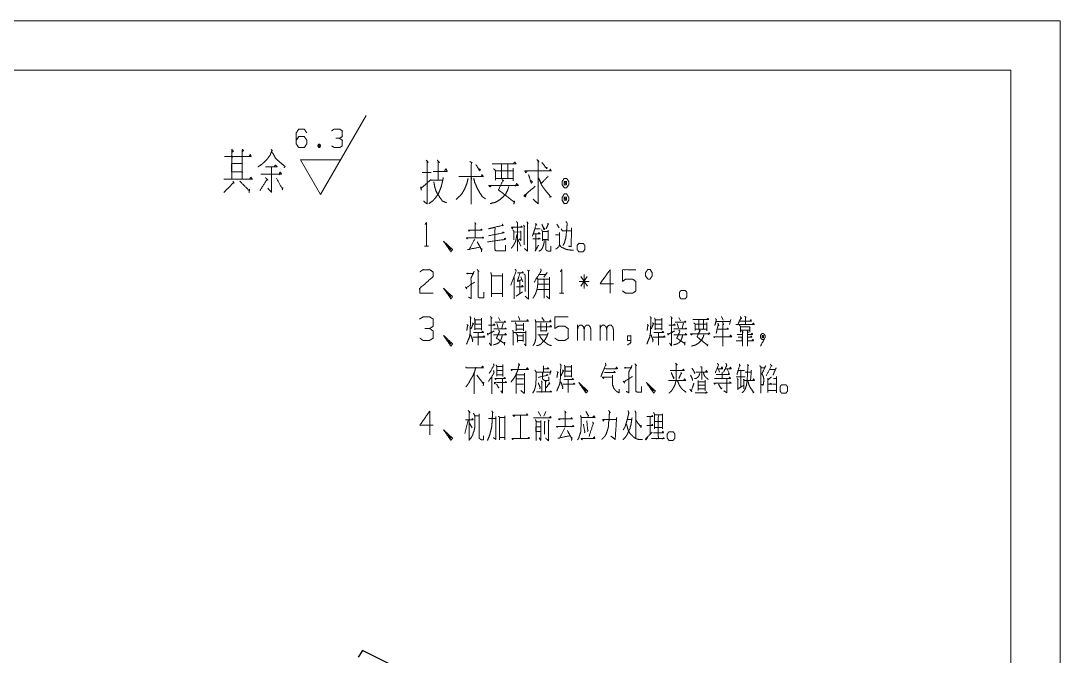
# Model space of a CAD drawing. Header units: millimetres. Extents: x 0 to 420, y 0 to 297.
# Drawn here: x 315 to 420, y 232.8 to 297 of the extents above; entities that cross this region are included whole.
import ezdxf

# ---------------------------------------------------------------- set-up
doc = ezdxf.new("R2010")
doc.units = ezdxf.units.MM
doc.layers.add('101', color=7, linetype='Continuous', true_color=0xffffff)

msp = doc.modelspace()

# ---------------------------------------------------------------- linework, layer by layer
at = {"layer": '101', "color": 133, "linetype": 'Continuous', "lineweight": 18}
for p, q in [((420, 297), (0, 297)), ((420, 0), (420, 297)), ((415, 292), (25, 292)), ((415, 5), (415, 292))]:
    msp.add_line(p, q, dxfattribs=at)
at = {"layer": '101', "color": 43, "linetype": 'Continuous', "lineweight": 18}
for p, q in [((345.26, 279.45), (349.88, 287.45)), ((345.08, 284.54), (345.21, 284.21)), ((345.26, 279.45), (343.25, 282.95)), ((343.25, 282.95), (347.28, 282.95))]:
    msp.add_line(p, q, dxfattribs=at)
at = {"layer": '101', "color": 72, "linetype": 'Continuous', "lineweight": 18}
for p, q in [((355.55, 281.68), (356.46, 281.68)), ((356.46, 280.89), (357.6, 280.89)), ((365.79, 276.34), (365.93, 276.19)), ((365.84, 276.24), (365.84, 274.37)), ((366.13, 276.69), (366.27, 276.54)), ((369.16, 276.47), (369.37, 276.07)), ((364.84, 275.64), (365.51, 275.67)), ((369.02, 275.39), (369.34, 275.39)), ((355.77, 274.24), (356.19, 274.24)), ((365.19, 275.02), (365.51, 274.24)), ((364.84, 271.08), (364.84, 268.91)), ((365.53, 271.13), (365.7, 270.63)), ((366.16, 271.81), (366.41, 271.73)), ((367.38, 271.38), (368.07, 271.38)), ((368.16, 271.58), (367.82, 271.11)), ((371.58, 271.16), (372.25, 270.21)), ((372.23, 271.16), (371.58, 270.21)), ((371.9, 269.96), (371.9, 271.38)), ((365.4, 270.71), (365.4, 269.43)), ((367.24, 269.86), (368.35, 269.86)), ((367.27, 270.41), (368.37, 270.41)), ((372.41, 270.68), (371.4, 270.68)), ((365.03, 269.18), (365.69, 269.61)), ((369.43, 269.48), (369.85, 269.48)), ((363.27, 267.04), (363.43, 266.69)), ((365.28, 267.12), (365.42, 266.77)), ((367.64, 267.04), (367.87, 266.69)), ((381.48, 267.04), (381.64, 266.69)), ((385.78, 267.14), (385.94, 266.77)), ((386.74, 266.82), (386.58, 266.32)), ((363.09, 266.42), (363.23, 265.99)), ((363.73, 266.44), (363.59, 265.94)), ((365.03, 265.84), (365.83, 265.84)), ((365.08, 266.27), (365.79, 266.27)), ((365.79, 266.44), (365.79, 265.67)), ((371.24, 264.72), (371.24, 266.29)), ((373.52, 264.72), (373.52, 266.29)), ((381.3, 266.42), (381.44, 265.99)), ((381.94, 266.44), (381.8, 265.94)), ((364.78, 265.52), (366.02, 265.52)), ((365.16, 265.17), (365.7, 265.17)), ((365.16, 264.69), (365.7, 264.69)), ((365.74, 265.37), (365.74, 264.59)), ((367.22, 265.29), (368.23, 265.29)), ((363.13, 262.08), (363.71, 262.08)), ((363.13, 261.66), (363.71, 261.66)), ((363.71, 262.28), (363.71, 261.08)), ((385.48, 261.81), (385.59, 261.51)), ((385.86, 261.51), (385.86, 260.88)), ((386.35, 261.81), (386.51, 261.48)), ((360.8, 261.38), (360.8, 259.33)), ((361.06, 261.21), (361.73, 260.33)), ((361.79, 260.51), (361.72, 260.13)), ((362.6, 261.08), (362.6, 259.33)), ((363.13, 261.23), (363.71, 261.23)), ((363.67, 260.88), (363.67, 259.43)), ((365.1, 260.83), (365.77, 260.83)), ((363.67, 259.38), (363.48, 259.61)), ((365.12, 260.31), (365.79, 260.31)), ((390.97, 260.28), (391.31, 260.28)), ((367.27, 257.52), (367.52, 257.07)), ((368.03, 257.52), (367.82, 257.07)), ((360.2, 256.67), (359.86, 255.32)), ((360.27, 256.47), (360.6, 255.89)), ((365.49, 257.17), (365.49, 254.82)), ((365.49, 257.14), (365.49, 254.82)), ((376.29, 256.74), (376.71, 256.74)), ((378.57, 257.02), (378.57, 255.19)), ((379.01, 256.54), (379.79, 256.54)), ((367.36, 254.89), (367.54, 254.62))]:
    msp.add_line(p, q, dxfattribs=at)
at = {"layer": '101', "color": 92, "linetype": 'Continuous', "lineweight": 25}
for p, q in [((349.51, 233.4), (349.07, 232.71)), ((355.35, 230.51), (349.51, 233.4))]:
    msp.add_line(p, q, dxfattribs=at)
at = {"layer": '101', "color": 43, "linetype": 'Continuous', "lineweight": 18}
for points, knots in [([(342.83, 284.93), (343.08, 285.31), (343.63, 285.31), (343.89, 284.93), (343.89, 284.56), (343.63, 284.19), (343.08, 284.19), (342.83, 284.56), (342.83, 285.68), (343.08, 286.06), (343.63, 286.06), (343.89, 285.68)], [0, 0, 0.076963, 0.169763, 0.248074, 0.312018, 0.39033, 0.48313, 0.560092, 0.751926, 0.828889, 0.921689, 1, 1]), ([(347.21, 285.13), (347.48, 285.31), (347.48, 285.88), (347.21, 286.06), (346.67, 286.06), (346.4, 285.88)], [0, 0, 0.153872, 0.429849, 0.583721, 0.846128, 1, 1]), ([(346.42, 284.36), (346.67, 284.19), (347.21, 284.19), (347.48, 284.36), (347.48, 284.93), (347.21, 285.13), (346.81, 285.13)], [0, 0, 0.12412, 0.343693, 0.472448, 0.703377, 0.836727, 1, 1]), ([(345.08, 284.21), (345.21, 284.21), (345.28, 284.38), (345.21, 284.54), (345.08, 284.54), (345.01, 284.38), (345.08, 284.21), (345.21, 284.54)], [0, 0, 0.093983, 0.236792, 0.365957, 0.45994, 0.589105, 0.731914, 1, 1])]:
    msp.add_open_spline(points, degree=1, knots=knots, dxfattribs=at)
at = {"layer": '101', "color": 72, "linetype": 'Continuous', "lineweight": 18}
for points, knots in [([(336.3, 284.01), (336.49, 283.86), (336.33, 283.71), (336.33, 284.01), (336.33, 281.01), (336.33, 283.3), (335.56, 283.3), (338.29, 283.3), (337.37, 283.3), (337.37, 283.98), (337.37, 281.01), (337.37, 282.59), (336.3, 282.59), (336.3, 281.73), (337.37, 281.73), (337.37, 281.01), (335.51, 281.01), (338.37, 281.01), (338.24, 281.2), (338.11, 281.01)], [0, 0, 0.009717, 0.01862, 0.030836, 0.152989, 0.24613, 0.277436, 0.388627, 0.426411, 0.453896, 0.574522, 0.638652, 0.681834, 0.716953, 0.760134, 0.789145, 0.864711, 0.9813, 0.99065, 1, 1]), ([(337.39, 283.79), (337.52, 283.9), (337.37, 284.01)], [0, 0, 0.471535, 1, 1]), ([(340.28, 284.01), (340.44, 283.86), (340.36, 283.9), (340.2, 283.45), (339.93, 283.08), (339.61, 282.74), (339.32, 282.48), (338.95, 282.25)], [0, 0, 0.086309, 0.12102, 0.309421, 0.490705, 0.673783, 0.828666, 1, 1]), ([(340.33, 283.79), (340.54, 283.49), (340.73, 283.11), (341.1, 282.78), (341.55, 282.4), (341.68, 282.29), (341.71, 282.29), (341.6, 282.14)], [0, 0, 0.16272, 0.348027, 0.570218, 0.82989, 0.906889, 0.918635, 1, 1]), ([(338.05, 283.3), (338.19, 283.49), (338.27, 283.3)], [0, 0, 0.529971, 1, 1]), ([(355.95, 282.92), (356.16, 282.69), (356.06, 282.84), (356.06, 278.49), (355.69, 278.79)], [0, 0, 0.058123, 0.092654, 0.910294, 1, 1]), ([(357.07, 282.92), (357.3, 282.69), (357.17, 282.77), (357.17, 280.93)], [0, 0, 0.141501, 0.207218, 1, 1]), ([(360.37, 282.77), (360.61, 282.66), (360.51, 282.69), (360.51, 278.46), (360.51, 281.27), (359.23, 281.27), (361.73, 281.27), (361.59, 281.46), (361.54, 281.27)], [0, 0, 0.022712, 0.032396, 0.397209, 0.639341, 0.748902, 0.963456, 0.983224, 1, 1]), ([(360.98, 282.47), (361.36, 281.83), (361.43, 281.98), (361.25, 282.06)], [0, 0, 0.665988, 0.819256, 1, 1]), ([(362.62, 282.54), (365.04, 282.54), (364.9, 282.73), (364.74, 282.54)], [0, 0, 0.835357, 0.914861, 1, 1]), ([(362.76, 282.06), (362.97, 281.87), (362.97, 280.89), (362.97, 281.08), (364.74, 281.08), (364.74, 280.82), (364.74, 282.13), (364.74, 281.83), (362.89, 281.83), (363.55, 281.83), (363.55, 282.51), (363.55, 281.08), (364.21, 281.08), (364.21, 282.47)], [0, 0, 0.024059, 0.106926, 0.122862, 0.273835, 0.296145, 0.407695, 0.433192, 0.590925, 0.647259, 0.704628, 0.82574, 0.882074, 1, 1]), ([(367.12, 282.99), (367.34, 282.73), (367.26, 282.88), (367.26, 278.53), (366.75, 278.98)], [0, 0, 0.060999, 0.091684, 0.877914, 1, 1]), ([(367.65, 282.69), (368.13, 282.06), (368.16, 282.17), (367.95, 282.21)], [0, 0, 0.706429, 0.808949, 1, 1]), ([(339.24, 281.5), (341.34, 281.5), (341.2, 281.73), (341.07, 281.43)], [0, 0, 0.780475, 0.877786, 1, 1]), ([(339.72, 282.25), (340.91, 282.25), (340.73, 282.44), (340.59, 282.25)], [0, 0, 0.707431, 0.863851, 1, 1]), ([(340.33, 282.25), (340.33, 279.66), (339.96, 280.08)], [0, 0, 0.823415, 1, 1]), ([(356.67, 281.79), (358.07, 281.79), (357.94, 282.06), (357.81, 281.83)], [0, 0, 0.716779, 0.866796, 1, 1]), ([(366.14, 281.79), (366.01, 281.64), (365.93, 281.83), (368.58, 281.83), (368.5, 282.02), (368.4, 281.83)], [0, 0, 0.057621, 0.116247, 0.879381, 0.938001, 1, 1]), ([(366.3, 281.46), (366.57, 280.59), (366.7, 280.71), (366.51, 280.89)], [0, 0, 0.673391, 0.803124, 1, 1]), ([(336.44, 280.79), (336.54, 280.6), (336.52, 280.68), (335.51, 279.66)], [0, 0, 0.125001, 0.171159, 1, 1]), ([(337.13, 280.79), (338.11, 279.81), (338.11, 280), (338.05, 279.66)], [0, 0, 0.723289, 0.821343, 1, 1]), ([(339.72, 281.16), (339.96, 280.9), (339.9, 281.01), (339.16, 279.85)], [0, 0, 0.190889, 0.257814, 1, 1]), ([(340.83, 281.09), (341.44, 280), (341.47, 280.15), (341.42, 279.93)], [0, 0, 0.764772, 0.858208, 1, 1]), ([(355.4, 280.22), (355.47, 279.88), (355.42, 280.07), (356.46, 280.97)], [0, 0, 0.181306, 0.283184, 1, 1]), ([(357.68, 281.16), (357.57, 280.63), (357.46, 280.22), (357.33, 279.88), (357.17, 279.51), (356.91, 279.13), (356.64, 278.83), (356.22, 278.53)], [0, 0, 0.172181, 0.309103, 0.425669, 0.556623, 0.704265, 0.83297, 1, 1]), ([(356.72, 280.74), (356.77, 280.48), (356.83, 280.18), (356.93, 279.84), (357.09, 279.51), (357.6, 278.79), (358.02, 278.61)], [0, 0, 0.101613, 0.217194, 0.351422, 0.492972, 0.824035, 1, 1]), ([(360.19, 281.08), (360.06, 280.56), (359.82, 279.96), (359.55, 279.51), (358.97, 278.94)], [0, 0, 0.214884, 0.47114, 0.678415, 1, 1]), ([(360.75, 281.12), (360.85, 280.71), (361.06, 280.18), (361.33, 279.69), (361.62, 279.24), (361.94, 279.02)], [0, 0, 0.172227, 0.401186, 0.62558, 0.842424, 1, 1]), ([(362.54, 280.37), (362.41, 280.22), (362.28, 280.37), (365.25, 280.37), (365.09, 280.56), (364.96, 280.29)], [0, 0, 0.051198, 0.102403, 0.861887, 0.924779, 1, 1]), ([(363.6, 280.97), (363.79, 280.82), (363.71, 280.89), (363.26, 279.92), (364.85, 278.68), (364.9, 278.79), (364.8, 278.49)], [0, 0, 0.061507, 0.089681, 0.366511, 0.885932, 0.917989, 1, 1]), ([(368.29, 281.31), (367.57, 280.56), (367.31, 281.12), (367.57, 280.48), (367.81, 280.11), (368.08, 279.77), (368.53, 279.24), (368.58, 279.24), (368.4, 279.17)], [0, 0, 0.248761, 0.397961, 0.563618, 0.670261, 0.773237, 0.939257, 0.951973, 1, 1]), ([(370.14, 281.08), (369.9, 281.08), (369.69, 280.78), (369.69, 280.44), (369.9, 280.14), (370.14, 280.14), (370.35, 280.44), (370.35, 280.78), (370.14, 281.08)], [0, 0, 0.091014, 0.231141, 0.359873, 0.5, 0.591014, 0.731141, 0.859873, 1, 1]), ([(370.14, 280.44), (370.14, 280.78), (369.9, 280.78)], [0, 0, 0.585821, 1, 1]), ([(369.9, 280.44), (370.14, 280.44), (369.9, 280.78), (369.9, 280.44)], [0, 0, 0.24116, 0.6589, 1, 1]), ([(364.29, 280.26), (364.21, 279.96), (363.97, 279.47), (363.47, 278.98), (362.99, 278.68), (362.41, 278.53)], [0, 0, 0.1141, 0.31364, 0.571362, 0.7786, 1, 1]), ([(366.09, 279.54), (365.96, 279.21), (365.83, 279.32), (366.97, 280.29)], [0, 0, 0.178053, 0.26342, 1, 1]), ([(370.35, 279.17), (370.14, 279.51), (369.9, 279.51), (369.69, 279.17), (369.69, 278.87), (369.9, 278.53), (370.14, 278.53), (370.35, 278.87), (370.35, 279.17)], [0, 0, 0.149199, 0.238514, 0.387714, 0.5, 0.649199, 0.738514, 0.887714, 1, 1]), ([(370.14, 279.17), (369.9, 279.17), (370.14, 278.87), (370.14, 279.17)], [0, 0, 0.258827, 0.674606, 1, 1]), ([(369.9, 279.17), (369.9, 278.87), (370.14, 278.87)], [0, 0, 0.556971, 1, 1]), ([(355.84, 276.42), (355.98, 276.62), (355.98, 274.24)], [0, 0, 0.093489, 1, 1]), ([(360.85, 276.64), (360.97, 276.47), (360.89, 276.54), (360.89, 275.07), (360.02, 275.07), (361.77, 275.07), (361.68, 275.17), (361.57, 275.04)], [0, 0, 0.045422, 0.069988, 0.382589, 0.566135, 0.936978, 0.965255, 1, 1]), ([(363.64, 276.47), (363.73, 276.29), (363.67, 276.34), (362.24, 275.99), (362.9, 276.14), (362.9, 273.94), (362.93, 273.79), (363.02, 273.77), (363.97, 273.77), (363.97, 274.34)], [0, 0, 0.030682, 0.042087, 0.272768, 0.377783, 0.72212, 0.746238, 0.760616, 0.910001, 1, 1]), ([(364.71, 276.12), (364.66, 275.99), (364.57, 276.14), (365.65, 276.14), (365.58, 276.29), (365.53, 276.14)], [0, 0, 0.079267, 0.180907, 0.810312, 0.907118, 1, 1]), ([(365.08, 276.72), (365.16, 276.59), (365.16, 273.74)], [0, 0, 0.047969, 1, 1]), ([(366.2, 276.59), (366.2, 273.74), (365.88, 273.99)], [0, 0, 0.875677, 1, 1]), ([(366.99, 276.54), (367.13, 276.37), (367.06, 276.44), (366.69, 275.24), (366.94, 275.99), (367.47, 275.99)], [0, 0, 0.077467, 0.112954, 0.545466, 0.817405, 1, 1]), ([(367.64, 276.47), (367.87, 275.89), (367.93, 275.97), (367.79, 276.14)], [0, 0, 0.6615, 0.759629, 1, 1]), ([(368.23, 276.57), (368.32, 276.42), (368.28, 276.49), (368.07, 275.97)], [0, 0, 0.211493, 0.31222, 1, 1]), ([(370.06, 276.72), (370.2, 276.57), (370.17, 276.22), (370.13, 275.74), (370.06, 275.07), (369.92, 274.57), (369.76, 274.29)], [0, 0, 0.080825, 0.218772, 0.405542, 0.671673, 0.875423, 1, 1]), ([(360.37, 275.84), (360.28, 275.74), (360.23, 275.84), (361.61, 275.84), (361.52, 275.97), (361.45, 275.84)], [0, 0, 0.06944, 0.128335, 0.845638, 0.925287, 1, 1]), ([(362.26, 275.29), (363.83, 275.59), (363.73, 275.67), (363.6, 275.54)], [0, 0, 0.83968, 0.90778, 1, 1]), ([(365.12, 275.42), (365.05, 275.04), (365.01, 274.82), (364.94, 274.62), (364.77, 274.32), (364.68, 274.19), (364.54, 274.02)], [0, 0, 0.246557, 0.39371, 0.530765, 0.755735, 0.854644, 1, 1]), ([(364.71, 275.87), (364.82, 275.72), (364.82, 274.89)], [0, 0, 0.18214, 1, 1]), ([(365.51, 275.79), (365.51, 274.82), (365.35, 274.97)], [0, 0, 0.816823, 1, 1]), ([(366.81, 275.49), (367.45, 275.49), (367.36, 275.62), (367.29, 275.49)], [0, 0, 0.681969, 0.846068, 1, 1]), ([(367.04, 275.47), (367.04, 273.94), (366.95, 273.72), (367.31, 274.34)], [0, 0, 0.613734, 0.71102, 1, 1]), ([(367.61, 275.89), (367.7, 275.74), (367.7, 274.79), (367.7, 274.92), (368.28, 274.92), (368.28, 274.79), (368.28, 275.84), (368.28, 275.72), (367.68, 275.72)], [0, 0, 0.046637, 0.301104, 0.334585, 0.490812, 0.524293, 0.805547, 0.839034, 1, 1]), ([(369.41, 275.62), (369.41, 274.37), (369.39, 274.22), (369.25, 274.09), (369.05, 273.94)], [0, 0, 0.681078, 0.763377, 0.8662, 1, 1]), ([(369.6, 275.97), (369.71, 275.79), (370.63, 275.79)], [0, 0, 0.182091, 1, 1]), ([(370.64, 276.07), (370.59, 274.19), (370.33, 274.24)], [0, 0, 0.874254, 1, 1]), ([(357.85, 274.52), (358.45, 273.89), (358.31, 273.89), (357.71, 274.74), (358.45, 273.67), (358.61, 273.89), (357.71, 274.74)], [0, 0, 0.178022, 0.207052, 0.420792, 0.689029, 0.745607, 1, 1]), ([(360.14, 275.04), (360.07, 274.97), (360.02, 275.07)], [0, 0, 0.476558, 1, 1]), ([(360.85, 274.92), (360.3, 273.89), (360.14, 273.89), (361.4, 274.14), (361.11, 274.67), (361.56, 273.84), (361.57, 273.99), (361.54, 273.67)], [0, 0, 0.252055, 0.286555, 0.564056, 0.693385, 0.896353, 0.929105, 1, 1]), ([(362.15, 274.67), (363.99, 274.92), (363.92, 275.04), (363.82, 274.92)], [0, 0, 0.857804, 0.924206, 1, 1]), ([(366.72, 274.97), (367.47, 274.97), (367.36, 275.07), (367.27, 274.94)], [0, 0, 0.712966, 0.852981, 1, 1]), ([(367.86, 274.84), (367.86, 274.57), (367.79, 274.29), (367.68, 274.02), (367.56, 273.84), (367.33, 273.72)], [0, 0, 0.206832, 0.420389, 0.642066, 0.803261, 1, 1]), ([(368.05, 274.84), (368.05, 273.89), (368.12, 273.79), (368.26, 273.74), (368.53, 273.74), (368.53, 274.22)], [0, 0, 0.484059, 0.546473, 0.622887, 0.757976, 1, 1]), ([(369.46, 274.34), (369.58, 274.14), (369.76, 274.07), (369.96, 273.97), (370.13, 273.89), (370.33, 273.87), (370.57, 273.84), (370.82, 273.84)], [0, 0, 0.153704, 0.27921, 0.422111, 0.547592, 0.675716, 0.838283, 1, 1]), ([(371.21, 273.89), (371.21, 274.32), (371.37, 274.52), (371.81, 274.52), (371.97, 274.32), (371.97, 273.89), (371.81, 273.67), (371.37, 273.67), (371.21, 273.89)], [0, 0, 0.152003, 0.243407, 0.401443, 0.492847, 0.64485, 0.743407, 0.901443, 1, 1]), ([(355.31, 271.63), (355.63, 271.86), (356.31, 271.86), (356.65, 271.63), (356.65, 271.16), (355.29, 269.96), (355.31, 269.48), (356.65, 269.48)], [0, 0, 0.069696, 0.19298, 0.265277, 0.350228, 0.674744, 0.759753, 1, 1]), ([(360.16, 271.53), (360.13, 271.43), (360.04, 271.48), (360.78, 271.48)], [0, 0, 0.111652, 0.218549, 1, 1]), ([(360.81, 271.71), (360.48, 271.01), (360.48, 268.96), (360.23, 269.08)], [0, 0, 0.250154, 0.910669, 1, 1]), ([(361.1, 271.88), (361.27, 271.68), (361.19, 271.73), (361.19, 269.21), (361.2, 269.08), (361.36, 269.01), (361.77, 269.01), (361.77, 269.58)], [0, 0, 0.063898, 0.088201, 0.692693, 0.722914, 0.76502, 0.86234, 1, 1]), ([(362.49, 271.58), (362.56, 271.26), (362.56, 269.13), (362.56, 269.46), (363.66, 269.46), (363.66, 269.13), (363.66, 271.48), (363.66, 271.23), (362.58, 271.23)], [0, 0, 0.042201, 0.311816, 0.35305, 0.492086, 0.533319, 0.831482, 0.863203, 1, 1]), ([(364.5, 270.31), (365.05, 271.73), (364.96, 271.88), (364.94, 271.91)], [0, 0, 0.881757, 0.982315, 1, 1]), ([(365.42, 271.48), (365.16, 270.66), (365.61, 270.86)], [0, 0, 0.633567, 1, 1]), ([(365.17, 271.53), (365.77, 271.53), (365.7, 271.66), (365.61, 271.53)], [0, 0, 0.669488, 0.829459, 1, 1]), ([(365.84, 271.43), (365.95, 271.33), (365.95, 269.66)], [0, 0, 0.080053, 1, 1]), ([(366.29, 271.73), (366.29, 268.88), (365.95, 269.18)], [0, 0, 0.863559, 1, 1]), ([(367.1, 271.08), (367.22, 270.91), (367.22, 270.41), (367.2, 270.18), (367.18, 270.03), (367.13, 269.81), (367.06, 269.58), (366.97, 269.36), (366.88, 269.21), (366.74, 268.98)], [0, 0, 0.095702, 0.318952, 0.419722, 0.487155, 0.59037, 0.695674, 0.80361, 0.88134, 1, 1]), ([(367.52, 271.93), (367.57, 271.73), (366.87, 270.61)], [0, 0, 0.134747, 1, 1]), ([(367.24, 270.91), (368.4, 270.91), (368.4, 271.11), (368.4, 268.91), (368.12, 269.18)], [0, 0, 0.294506, 0.345001, 0.90042, 1, 1]), ([(367.77, 270.88), (367.86, 270.91), (367.86, 268.98)], [0, 0, 0.045524, 1, 1]), ([(369.5, 271.66), (369.64, 271.86), (369.64, 269.48)], [0, 0, 0.093489, 1, 1]), ([(374.86, 270.43), (373.52, 270.43), (374.53, 271.86), (374.53, 269.48)], [0, 0, 0.245869, 0.565293, 1, 1]), ([(375.78, 269.71), (376.11, 269.48), (376.8, 269.48), (377.14, 269.71), (377.14, 270.66), (376.8, 270.91), (376.11, 270.91), (375.78, 270.68), (375.78, 271.86), (377.14, 271.86)], [0, 0, 0.062227, 0.168343, 0.23057, 0.376815, 0.441263, 0.547379, 0.609606, 0.790492, 1, 1]), ([(378.34, 270.91), (378.57, 270.91), (378.78, 271.23), (378.78, 271.56), (378.57, 271.88), (378.34, 271.88), (378.11, 271.56), (378.11, 271.23), (378.34, 270.91)], [0, 0, 0.08568, 0.230391, 0.351581, 0.496291, 0.581972, 0.730391, 0.851581, 1, 1]), ([(357.85, 269.76), (358.45, 269.13), (358.31, 269.13), (357.71, 269.98), (358.45, 268.91), (358.61, 269.13), (357.71, 269.98)], [0, 0, 0.178022, 0.207052, 0.420792, 0.689029, 0.745607, 1, 1]), ([(359.91, 270.13), (360.05, 269.93), (359.98, 270.03), (360.85, 270.61)], [0, 0, 0.174089, 0.261134, 1, 1]), ([(365.08, 270.13), (365.76, 270.13), (365.65, 270.28), (365.58, 270.13)], [0, 0, 0.657734, 0.837619, 1, 1]), ([(381.53, 269.13), (381.53, 269.56), (381.69, 269.76), (382.13, 269.76), (382.29, 269.56), (382.29, 269.13), (382.13, 268.91), (381.69, 268.91), (381.53, 269.13)], [0, 0, 0.152003, 0.243407, 0.401443, 0.492847, 0.64485, 0.743407, 0.901443, 1, 1]), ([(356.31, 265.92), (356.65, 266.14), (356.65, 266.87), (356.31, 267.09), (355.63, 267.09), (355.29, 266.87)], [0, 0, 0.15387, 0.429845, 0.583719, 0.846113, 1, 1]), ([(360.37, 267.12), (360.5, 266.94), (360.44, 267.02), (360.39, 265.44), (360.32, 265.04), (360.16, 264.67), (360.04, 264.34)], [0, 0, 0.070416, 0.10059, 0.618408, 0.751879, 0.88573, 1, 1]), ([(360.81, 266.97), (360.87, 266.82), (360.87, 265.77), (360.87, 265.87), (361.54, 265.87), (361.54, 265.77), (361.54, 266.97), (361.54, 266.79), (360.89, 266.79), (360.89, 266.37), (361.52, 266.37)], [0, 0, 0.030765, 0.233822, 0.253161, 0.383045, 0.402384, 0.634445, 0.668287, 0.794757, 0.876944, 1, 1]), ([(362.44, 267.14), (362.6, 266.94), (362.51, 267.02), (362.51, 264.19), (362.33, 264.44)], [0, 0, 0.072957, 0.106051, 0.912589, 1, 1]), ([(364.54, 266.67), (366.27, 266.67), (366.18, 266.82), (366.11, 266.67)], [0, 0, 0.835944, 0.91997, 1, 1]), ([(366.95, 266.84), (367.03, 266.59), (368.55, 266.59), (368.51, 266.79), (368.44, 266.67)], [0, 0, 0.122166, 0.836969, 0.932473, 1, 1]), ([(368.95, 264.94), (369.28, 264.72), (369.97, 264.72), (370.31, 264.94), (370.31, 265.89), (369.97, 266.14), (369.28, 266.14), (368.95, 265.92), (368.95, 267.09), (370.31, 267.09)], [0, 0, 0.062227, 0.168343, 0.23057, 0.376815, 0.441263, 0.547379, 0.609606, 0.790492, 1, 1]), ([(378.58, 267.12), (378.71, 266.94), (378.66, 267.02), (378.6, 265.44), (378.53, 265.04), (378.37, 264.67), (378.25, 264.34)], [0, 0, 0.070416, 0.10059, 0.618408, 0.751879, 0.88573, 1, 1]), ([(379.03, 266.97), (379.08, 266.82), (379.08, 265.77), (379.08, 265.87), (379.75, 265.87), (379.75, 265.77), (379.75, 266.97), (379.75, 266.79), (379.1, 266.79), (379.1, 266.37), (379.73, 266.37)], [0, 0, 0.030765, 0.233822, 0.253161, 0.383045, 0.402384, 0.634445, 0.668287, 0.794757, 0.876944, 1, 1]), ([(380.65, 267.14), (380.81, 266.94), (380.72, 267.02), (380.72, 264.19), (380.54, 264.44)], [0, 0, 0.072951, 0.106035, 0.912581, 1, 1]), ([(382.89, 266.82), (384.5, 266.82), (384.41, 266.94), (384.3, 266.82)], [0, 0, 0.835358, 0.914854, 1, 1]), ([(382.98, 266.49), (383.12, 266.37), (383.12, 265.72), (383.12, 265.84), (384.3, 265.84), (384.3, 265.67), (384.3, 266.54), (384.3, 266.34), (383.07, 266.34), (383.51, 266.34), (383.51, 266.79), (383.51, 265.84), (383.95, 265.84), (383.95, 266.77)], [0, 0, 0.024059, 0.106927, 0.122862, 0.273834, 0.296144, 0.407697, 0.433195, 0.590924, 0.647255, 0.704624, 0.825737, 0.882073, 1, 1]), ([(385.18, 266.92), (385.27, 266.82), (385.1, 266.22), (385.24, 266.62), (386.65, 266.62)], [0, 0, 0.051383, 0.292218, 0.455567, 1, 1]), ([(387.69, 267.12), (387.8, 266.92), (387.76, 267.02), (387.48, 266.42)], [0, 0, 0.227343, 0.333861, 1, 1]), ([(387.67, 266.67), (388.8, 266.67), (388.75, 266.82), (388.68, 266.69)], [0, 0, 0.788885, 0.899843, 1, 1]), ([(388.13, 267.17), (388.27, 267.02), (388.2, 267.12), (388.2, 266.37)], [0, 0, 0.191137, 0.304678, 1, 1]), ([(355.31, 264.94), (355.63, 264.72), (356.31, 264.72), (356.65, 264.94), (356.65, 265.67), (356.31, 265.92), (355.8, 265.92)], [0, 0, 0.124124, 0.343691, 0.472446, 0.703377, 0.836727, 1, 1]), ([(360.07, 266.32), (360.21, 266.22), (360.14, 266.27), (360.05, 265.72)], [0, 0, 0.212014, 0.318021, 1, 1]), ([(360.62, 266.49), (360.74, 266.37), (360.71, 266.42), (360.48, 265.89)], [0, 0, 0.217091, 0.292651, 1, 1]), ([(362.14, 265.44), (362.19, 265.24), (362.17, 265.32), (362.83, 265.67)], [0, 0, 0.201724, 0.276855, 1, 1]), ([(362.24, 266.27), (362.9, 266.27), (362.81, 266.37), (362.74, 266.27)], [0, 0, 0.718726, 0.865406, 1, 1]), ([(362.77, 265.87), (364.06, 265.87), (363.97, 265.97), (363.89, 265.87)], [0, 0, 0.828602, 0.914301, 1, 1]), ([(362.9, 266.57), (363.96, 266.57), (363.9, 266.69), (363.83, 266.57)], [0, 0, 0.791481, 0.892809, 1, 1]), ([(363.27, 265.74), (363.37, 265.64), (363.06, 264.94), (363.85, 264.42), (363.89, 264.54), (363.85, 264.24)], [0, 0, 0.063382, 0.397729, 0.812145, 0.868638, 1, 1]), ([(364.7, 265.74), (364.75, 265.59), (364.75, 264.22)], [0, 0, 0.103702, 1, 1]), ([(364.96, 266.54), (365.03, 266.34), (365.03, 265.67)], [0, 0, 0.239124, 1, 1]), ([(366.02, 265.67), (366.02, 264.19), (365.86, 264.34)], [0, 0, 0.870916, 1, 1]), ([(367.04, 266.59), (367.04, 265.04), (367.03, 264.92), (366.94, 264.54), (366.87, 264.37), (366.74, 264.19)], [0, 0, 0.628906, 0.680136, 0.836454, 0.913033, 1, 1]), ([(367.15, 266.09), (368.62, 266.09), (368.53, 266.22), (368.44, 266.09)], [0, 0, 0.827332, 0.913666, 1, 1]), ([(367.54, 266.49), (367.54, 265.67), (368.12, 265.67), (368.12, 266.47)], [0, 0, 0.373596, 0.63773, 1, 1]), ([(371.24, 265.82), (371.3, 266.09), (371.47, 266.27), (371.67, 266.27), (371.84, 266.09), (371.91, 265.82), (371.91, 264.72)], [0, 0, 0.118881, 0.224452, 0.306981, 0.412552, 0.533082, 1, 1]), ([(371.91, 265.82), (371.97, 266.09), (372.14, 266.27), (372.36, 266.27), (372.51, 266.09), (372.59, 265.82), (372.59, 264.72)], [0, 0, 0.118603, 0.223944, 0.313758, 0.413912, 0.534159, 1, 1]), ([(373.52, 265.82), (373.57, 266.09), (373.75, 266.27), (373.94, 266.27), (374.12, 266.09), (374.19, 265.82), (374.19, 264.72)], [0, 0, 0.118877, 0.224461, 0.306989, 0.41256, 0.533084, 1, 1]), ([(374.19, 265.82), (374.24, 266.09), (374.42, 266.27), (374.63, 266.27), (374.79, 266.09), (374.86, 265.82), (374.86, 264.72)], [0, 0, 0.118606, 0.223933, 0.313763, 0.413917, 0.534162, 1, 1]), ([(378.28, 266.32), (378.43, 266.22), (378.35, 266.27), (378.27, 265.72)], [0, 0, 0.21204, 0.31808, 1, 1]), ([(378.83, 266.49), (378.96, 266.37), (378.92, 266.42), (378.69, 265.89)], [0, 0, 0.217091, 0.292651, 1, 1]), ([(380.35, 265.44), (380.4, 265.24), (380.38, 265.32), (381.04, 265.67)], [0, 0, 0.201732, 0.276862, 1, 1]), ([(380.45, 266.27), (381.11, 266.27), (381.02, 266.37), (380.95, 266.27)], [0, 0, 0.718726, 0.865406, 1, 1]), ([(380.98, 265.87), (382.27, 265.87), (382.19, 265.97), (382.1, 265.87)], [0, 0, 0.828612, 0.914297, 1, 1]), ([(381.11, 266.57), (382.17, 266.57), (382.12, 266.69), (382.04, 266.57)], [0, 0, 0.791484, 0.892824, 1, 1]), ([(381.48, 265.74), (381.59, 265.64), (381.27, 264.94), (382.06, 264.42), (382.1, 264.54), (382.06, 264.24)], [0, 0, 0.063382, 0.397729, 0.812145, 0.868638, 1, 1]), ([(383.54, 265.77), (383.67, 265.67), (383.61, 265.72), (383.31, 265.07), (384.37, 264.24), (384.41, 264.32), (384.34, 264.12)], [0, 0, 0.061503, 0.089682, 0.36651, 0.885931, 0.917988, 1, 1]), ([(385.41, 266.47), (385.52, 266.19), (385.45, 266.32), (385.25, 265.44), (385.34, 265.84), (386.47, 265.84), (386.4, 265.97), (386.35, 265.84)], [0, 0, 0.093424, 0.138952, 0.423057, 0.552898, 0.911447, 0.956962, 1, 1]), ([(385.89, 266.54), (386.01, 266.32), (385.93, 266.42), (385.93, 264.12)], [0, 0, 0.095448, 0.145054, 1, 1]), ([(387.23, 266.32), (389.09, 266.32), (389.02, 266.47), (388.89, 266.34)], [0, 0, 0.844519, 0.919979, 1, 1]), ([(387.6, 266.24), (387.69, 266.14), (387.69, 265.54), (387.69, 265.74), (388.63, 265.74), (388.63, 265.54), (388.63, 266.09), (387.67, 266.09)], [0, 0, 0.037336, 0.205178, 0.261123, 0.523184, 0.57913, 0.732989, 1, 1]), ([(387.85, 265.67), (387.96, 265.52), (387.92, 265.59), (387.92, 264.14)], [0, 0, 0.107013, 0.15532, 1, 1]), ([(388.38, 265.67), (388.5, 265.52), (388.41, 265.59), (388.41, 264.14), (388.41, 265.32), (388.93, 265.32), (388.86, 265.44), (388.77, 265.32)], [0, 0, 0.051928, 0.082886, 0.470105, 0.783885, 0.92077, 0.959118, 1, 1]), ([(357.85, 264.99), (358.45, 264.37), (358.31, 264.37), (357.71, 265.22), (358.45, 264.14), (358.61, 264.37), (357.71, 265.22)], [0, 0, 0.178022, 0.207052, 0.420792, 0.689029, 0.745607, 1, 1]), ([(360.44, 265.29), (360.66, 264.72), (360.66, 264.82), (360.62, 264.57)], [0, 0, 0.63485, 0.738443, 1, 1]), ([(360.66, 265.04), (361.87, 265.04), (361.79, 265.17), (361.7, 265.07), (361.2, 265.07), (361.2, 265.54), (361.2, 264.22)], [0, 0, 0.320858, 0.361134, 0.396246, 0.526445, 0.651413, 1, 1]), ([(360.74, 265.52), (361.73, 265.52), (361.65, 265.64), (361.56, 265.54)], [0, 0, 0.775512, 0.89544, 1, 1]), ([(363.64, 265.27), (363.6, 265.07), (363.55, 264.89), (363.48, 264.72), (363.3, 264.49), (363.09, 264.37), (362.93, 264.32), (362.74, 264.27)], [0, 0, 0.13775, 0.261755, 0.389754, 0.583808, 0.75076, 0.863851, 1, 1]), ([(362.76, 265.29), (364.05, 265.29), (363.96, 265.42), (363.9, 265.32)], [0, 0, 0.828944, 0.927297, 1, 1]), ([(365.01, 265.42), (365.16, 265.27), (365.16, 264.54)], [0, 0, 0.221369, 1, 1]), ([(368.28, 265.49), (368.19, 265.24), (368.12, 265.07), (368.01, 264.89), (367.89, 264.69), (367.73, 264.57), (367.57, 264.37), (367.43, 264.27), (367.27, 264.22), (367.1, 264.19)], [0, 0, 0.141795, 0.242723, 0.352154, 0.477909, 0.586096, 0.722748, 0.815356, 0.904528, 1, 1]), ([(367.4, 265.24), (367.47, 265.07), (367.82, 264.62), (368.05, 264.47), (368.21, 264.34), (368.39, 264.24), (368.6, 264.19)], [0, 0, 0.113796, 0.458781, 0.624216, 0.746187, 0.868634, 1, 1]), ([(376.63, 264.72), (376.29, 264.72), (376.29, 265.19), (376.63, 265.19), (376.63, 264.49), (376.29, 264.24)], [0, 0, 0.148256, 0.357928, 0.506184, 0.815178, 1, 1]), ([(378.66, 265.29), (378.87, 264.72), (378.87, 264.82), (378.83, 264.57)], [0, 0, 0.63485, 0.738443, 1, 1]), ([(378.87, 265.04), (380.09, 265.04), (380, 265.17), (379.91, 265.07), (379.42, 265.07), (379.42, 265.54), (379.42, 264.22)], [0, 0, 0.320853, 0.361123, 0.396236, 0.526437, 0.651407, 1, 1]), ([(378.96, 265.52), (379.95, 265.52), (379.86, 265.64), (379.77, 265.54)], [0, 0, 0.775514, 0.895461, 1, 1]), ([(381.85, 265.27), (381.82, 265.07), (381.76, 264.89), (381.69, 264.72), (381.51, 264.49), (381.3, 264.37), (381.14, 264.32), (380.95, 264.27)], [0, 0, 0.137747, 0.261753, 0.389764, 0.583803, 0.750757, 0.863849, 1, 1]), ([(380.97, 265.29), (382.26, 265.29), (382.17, 265.42), (382.12, 265.32)], [0, 0, 0.828938, 0.927288, 1, 1]), ([(382.84, 265.37), (382.75, 265.27), (382.66, 265.37), (384.64, 265.37), (384.53, 265.49), (384.45, 265.32)], [0, 0, 0.051205, 0.102409, 0.861895, 0.924791, 1, 1]), ([(384, 265.29), (383.95, 265.09), (383.79, 264.77), (383.46, 264.44), (383.14, 264.24), (382.75, 264.14)], [0, 0, 0.114092, 0.313636, 0.571366, 0.778588, 1, 1]), ([(385.11, 265.09), (385.06, 265.02), (384.99, 265.09), (386.81, 265.09), (386.69, 265.27), (386.62, 265.09)], [0, 0, 0.037986, 0.080605, 0.833347, 0.921963, 1, 1]), ([(387.37, 265.32), (387.94, 265.32), (387.88, 265.32), (387.92, 265.32), (387.92, 265.04), (387.46, 265.04), (387.88, 265.04), (387.88, 264.67), (387.28, 264.67)], [0, 0, 0.202817, 0.221822, 0.234497, 0.333111, 0.497902, 0.650019, 0.784493, 1, 1]), ([(388.38, 265.04), (388.86, 265.04), (388.77, 265.17), (388.75, 265.04)], [0, 0, 0.630796, 0.833141, 1, 1]), ([(388.38, 264.67), (389.03, 264.67), (388.95, 264.84), (388.86, 264.69)], [0, 0, 0.638576, 0.830011, 1, 1]), ([(390.02, 264.79), (389.88, 264.79), (389.72, 264.99), (389.72, 265.22), (389.88, 265.42), (390.02, 265.42), (390.18, 265.22), (390.18, 264.99), (389.72, 264.14)], [0, 0, 0.057342, 0.160988, 0.25224, 0.35588, 0.413221, 0.516861, 0.608113, 1, 1]), ([(390.02, 264.99), (390.02, 265.22), (389.88, 265.22)], [0, 0, 0.614104, 1, 1]), ([(389.88, 264.99), (390.02, 264.99), (389.88, 265.22), (389.88, 264.99)], [0, 0, 0.223671, 0.644056, 1, 1]), ([(359.97, 262.03), (360.02, 261.93), (361.72, 261.93), (361.68, 262.13), (361.57, 262.01)], [0, 0, 0.051997, 0.831401, 0.924696, 1, 1]), ([(360.97, 261.93), (360.97, 262.01), (360.85, 261.56), (360.66, 261.13), (360.53, 260.91), (360.39, 260.68), (360.27, 260.43), (360.11, 260.21), (359.97, 260.03)], [0, 0, 0.032458, 0.234398, 0.436627, 0.547725, 0.662717, 0.78342, 0.902642, 1, 1]), ([(362.76, 261.66), (362.81, 261.46), (362.26, 260.56)], [0, 0, 0.164126, 1, 1]), ([(362.74, 262.36), (362.81, 262.21), (362.33, 261.38)], [0, 0, 0.148207, 1, 1]), ([(363.02, 262.26), (363.09, 262.08), (363.09, 261.11)], [0, 0, 0.162183, 1, 1]), ([(364.68, 261.78), (364.57, 261.66), (364.54, 261.78), (366.29, 261.78), (366.16, 261.96), (366.07, 261.81)], [0, 0, 0.067404, 0.120822, 0.840297, 0.928411, 1, 1]), ([(365.28, 262.38), (365.4, 262.21), (365.33, 262.28), (365.21, 261.71), (365.03, 261.26), (364.87, 260.98), (364.52, 260.51)], [0, 0, 0.093221, 0.13806, 0.393917, 0.604231, 0.742432, 1, 1]), ([(366.94, 261.71), (367.06, 261.51), (367.04, 260.31), (366.95, 259.91), (366.88, 259.68), (366.71, 259.38)], [0, 0, 0.096818, 0.590906, 0.759553, 0.856648, 1, 1]), ([(367.06, 261.51), (368.53, 261.51), (368.55, 261.68), (368.44, 261.26)], [0, 0, 0.704976, 0.789499, 1, 1]), ([(367.79, 262.16), (367.79, 261.51), (367.79, 261.83), (368.37, 261.83), (368.23, 261.96), (368.16, 261.86)], [0, 0, 0.347687, 0.521536, 0.833543, 0.93449, 1, 1]), ([(369.48, 262.36), (369.6, 262.18), (369.55, 262.26), (369.5, 260.68), (369.43, 260.28), (369.27, 259.91), (369.14, 259.58)], [0, 0, 0.070423, 0.100605, 0.618416, 0.751887, 0.885731, 1, 1]), ([(369.18, 261.56), (369.32, 261.46), (369.25, 261.51), (369.16, 260.96)], [0, 0, 0.212014, 0.318021, 1, 1]), ([(369.73, 261.73), (369.85, 261.61), (369.81, 261.66), (369.58, 261.13)], [0, 0, 0.217063, 0.292626, 1, 1]), ([(369.92, 262.21), (369.97, 262.06), (369.97, 261.01), (369.97, 261.11), (370.64, 261.11), (370.64, 261.01), (370.64, 262.21), (370.64, 262.03), (369.99, 262.03), (369.99, 261.61), (370.63, 261.61)], [0, 0, 0.030763, 0.23382, 0.253159, 0.383051, 0.402391, 0.634452, 0.668295, 0.794765, 0.876952, 1, 1]), ([(374.05, 262.43), (374.12, 262.18), (374.1, 262.26), (373.61, 261.08), (373.93, 261.86), (375.29, 261.86), (375.18, 262.03), (375.09, 261.83)], [0, 0, 0.061361, 0.07956, 0.380697, 0.578571, 0.900027, 0.948361, 1, 1]), ([(373.96, 261.46), (375.06, 261.46), (374.95, 261.58), (374.86, 261.43)], [0, 0, 0.764258, 0.878591, 1, 1]), ([(376.1, 262.01), (376.06, 261.91), (375.97, 261.96), (376.71, 261.96)], [0, 0, 0.111661, 0.218529, 1, 1]), ([(376.75, 262.18), (376.41, 261.48), (376.41, 259.43), (376.17, 259.56)], [0, 0, 0.250157, 0.910679, 1, 1]), ([(377.03, 262.36), (377.21, 262.16), (377.12, 262.21), (377.12, 259.68), (377.14, 259.56), (377.3, 259.48), (377.7, 259.48), (377.7, 260.06)], [0, 0, 0.063897, 0.0882, 0.692686, 0.722907, 0.765013, 0.862341, 1, 1]), ([(381.14, 262.41), (381.3, 262.26), (381.21, 262.28), (381.21, 260.66), (381.14, 260.51), (381.11, 260.28), (380.97, 260.01), (380.81, 259.73), (380.68, 259.56), (380.47, 259.38)], [0, 0, 0.063463, 0.090125, 0.561784, 0.609911, 0.676017, 0.765773, 0.857985, 0.920185, 1, 1]), ([(380.6, 261.66), (382.03, 261.66), (381.92, 261.83), (381.85, 261.66)], [0, 0, 0.784445, 0.896569, 1, 1]), ([(380.72, 261.46), (380.95, 260.88), (380.97, 260.96), (380.86, 261.13)], [0, 0, 0.687336, 0.772875, 1, 1]), ([(381.67, 261.48), (381.78, 261.36), (381.71, 261.38), (381.48, 260.88)], [0, 0, 0.207707, 0.30272, 1, 1]), ([(382.82, 261.91), (383.07, 261.46), (383.08, 261.51), (383.07, 261.36)], [0, 0, 0.715633, 0.789525, 1, 1]), ([(383.67, 262.06), (383.81, 262.01), (383.79, 262.03), (383.79, 260.78), (383.79, 261.51), (383.21, 261.51), (384.37, 261.51), (384.25, 261.68), (384.2, 261.58)], [0, 0, 0.035429, 0.042657, 0.337959, 0.509236, 0.647032, 0.922625, 0.973257, 1, 1]), ([(383.95, 261.51), (383.99, 261.33), (384.07, 261.13), (384.22, 260.96), (384.45, 260.78)], [0, 0, 0.195971, 0.43598, 0.682961, 1, 1]), ([(385.36, 262.38), (385.5, 262.26), (385.15, 261.43)], [0, 0, 0.173729, 1, 1]), ([(385.36, 261.86), (385.91, 261.86), (385.84, 262.03), (385.73, 261.86)], [0, 0, 0.582093, 0.78261, 1, 1]), ([(386.23, 262.41), (386.32, 262.21), (386, 261.51)], [0, 0, 0.22142, 1, 1]), ([(386.16, 261.86), (386.77, 261.86), (386.69, 262.03), (386.6, 261.83)], [0, 0, 0.598675, 0.788403, 1, 1]), ([(387.58, 262.31), (387.69, 262.13), (387.62, 262.18), (387.34, 261.26), (387.46, 261.68), (388.11, 261.68), (387.73, 261.68), (387.73, 260.03), (387.73, 261.03), (387.27, 261.03), (388.17, 261.03)], [0, 0, 0.030292, 0.04311, 0.186306, 0.251836, 0.348651, 0.406217, 0.650485, 0.798525, 0.866556, 1, 1]), ([(388.41, 262.28), (388.52, 262.18), (388.45, 262.21), (388.38, 260.66), (388.31, 260.21), (388.19, 259.83), (388.04, 259.58), (387.87, 259.43)], [0, 0, 0.046393, 0.070258, 0.564119, 0.709105, 0.834788, 0.926207, 1, 1]), ([(388.19, 261.51), (388.79, 261.51), (388.8, 261.68), (388.72, 260.68)], [0, 0, 0.337467, 0.436241, 1, 1]), ([(389.63, 262.16), (389.75, 262.08), (389.75, 259.38), (389.75, 261.96), (390.16, 261.96), (390.25, 262.16), (389.86, 261.33), (390, 261.11), (390.07, 260.73), (390, 260.18), (389.74, 260.31)], [0, 0, 0.017119, 0.336572, 0.641237, 0.689333, 0.715203, 0.823112, 0.854555, 0.899706, 0.965316, 1, 1]), ([(390.71, 262.28), (390.89, 262.13), (390.82, 262.18), (390.3, 261.13)], [0, 0, 0.155925, 0.214183, 1, 1]), ([(390.71, 261.78), (391.22, 261.78), (391.31, 261.96), (390.99, 261.21)], [0, 0, 0.336489, 0.465187, 1, 1]), ([(362.93, 260.41), (362.88, 260.31), (362.83, 260.48), (364.06, 260.48), (363.99, 260.56), (363.92, 260.43)], [0, 0, 0.063594, 0.166316, 0.861394, 0.919316, 1, 1]), ([(363, 260.86), (362.97, 260.76), (362.9, 260.86), (363.96, 260.86), (363.89, 260.98), (363.82, 260.88)], [0, 0, 0.068207, 0.14696, 0.828904, 0.921247, 1, 1]), ([(365.05, 259.36), (365.05, 261.38), (365.05, 261.23), (365.88, 261.23), (365.88, 261.38), (365.88, 259.46), (365.86, 259.36), (365.51, 259.66)], [0, 0, 0.358669, 0.385235, 0.532371, 0.558936, 0.899893, 0.917879, 1, 1]), ([(367.57, 260.61), (367.7, 260.48), (367.64, 260.53), (367.64, 259.51), (367.11, 259.51), (368.62, 259.51), (368.51, 259.61), (368.4, 259.51)], [0, 0, 0.048888, 0.069147, 0.35403, 0.501403, 0.918969, 0.959489, 1, 1]), ([(367.27, 260.98), (368.26, 261.21), (368.14, 261.26), (368.1, 261.18)], [0, 0, 0.824297, 0.932674, 1, 1]), ([(367.27, 260.43), (367.47, 259.96), (367.48, 260.03), (367.43, 259.81)], [0, 0, 0.624806, 0.718596, 1, 1]), ([(367.68, 261.43), (367.77, 261.33), (367.71, 261.36), (367.71, 260.88), (367.73, 260.78), (367.89, 260.68), (368.35, 260.68), (368.35, 261.03)], [0, 0, 0.075563, 0.108763, 0.377726, 0.435219, 0.541615, 0.801824, 1, 1]), ([(367.94, 260.66), (368.07, 260.53), (368.01, 260.56), (368.01, 259.48)], [0, 0, 0.134307, 0.179088, 1, 1]), ([(368.35, 260.51), (368.44, 260.31), (368.39, 260.38), (368.07, 259.93)], [0, 0, 0.253765, 0.360363, 1, 1]), ([(369.55, 260.53), (369.76, 259.96), (369.76, 260.06), (369.73, 259.81)], [0, 0, 0.634855, 0.738446, 1, 1]), ([(369.76, 260.28), (370.98, 260.28), (370.89, 260.41), (370.8, 260.31), (370.31, 260.31), (370.31, 260.78), (370.31, 259.46)], [0, 0, 0.32085, 0.361125, 0.396231, 0.526442, 0.65141, 1, 1]), ([(369.85, 260.76), (370.84, 260.76), (370.75, 260.88), (370.66, 260.78)], [0, 0, 0.775505, 0.895445, 1, 1]), ([(371.51, 260.23), (372.11, 259.61), (371.97, 259.61), (371.37, 260.46), (372.11, 259.38), (372.27, 259.61), (371.37, 260.46)], [0, 0, 0.178028, 0.207066, 0.420802, 0.689039, 0.745613, 1, 1]), ([(373.93, 261.01), (373.85, 260.86), (373.73, 261.01), (374.77, 261.01), (374.77, 261.21), (374.77, 260.53), (374.79, 260.18), (374.93, 259.83), (375.18, 259.56), (375.43, 259.43), (375.43, 259.78)], [0, 0, 0.041424, 0.089999, 0.350497, 0.400454, 0.569068, 0.656608, 0.750901, 0.843309, 0.912566, 1, 1]), ([(375.85, 260.61), (375.99, 260.41), (375.92, 260.51), (376.79, 261.08)], [0, 0, 0.174089, 0.261134, 1, 1]), ([(378.34, 260.23), (378.94, 259.61), (378.8, 259.61), (378.2, 260.46), (378.94, 259.38), (379.1, 259.61), (378.2, 260.46)], [0, 0, 0.178024, 0.207055, 0.420793, 0.68903, 0.745609, 1, 1]), ([(380.44, 260.66), (382.17, 260.66), (382.06, 260.83), (381.96, 260.66)], [0, 0, 0.808879, 0.904439, 1, 1]), ([(381.34, 260.61), (381.43, 260.43), (381.51, 260.21), (381.67, 259.96), (381.82, 259.78), (382.03, 259.61), (382.22, 259.48)], [0, 0, 0.133804, 0.298787, 0.501019, 0.654563, 0.842241, 1, 1]), ([(382.66, 261.21), (382.87, 260.76), (382.87, 260.83), (382.84, 260.68)], [0, 0, 0.684664, 0.787901, 1, 1]), ([(383.58, 261.36), (383.51, 261.13), (383.37, 260.98), (383.23, 260.88), (383.07, 260.86)], [0, 0, 0.30385, 0.569427, 0.792587, 1, 1]), ([(383.42, 260.68), (383.42, 259.66), (383.42, 259.81), (384.13, 259.81), (384.13, 259.61), (384.13, 260.68), (384.13, 260.53), (383.42, 260.53), (383.42, 260.18), (384.07, 260.18)], [0, 0, 0.204267, 0.23416, 0.375056, 0.41491, 0.629137, 0.659031, 0.799927, 0.869674, 1, 1]), ([(385.18, 260.38), (385.1, 260.28), (385.02, 260.41), (386.76, 260.41), (386.65, 260.53), (386.58, 260.38)], [0, 0, 0.057051, 0.118455, 0.859027, 0.929108, 1, 1]), ([(385.08, 260.88), (386.69, 260.88), (386.62, 261.01), (386.53, 260.88)], [0, 0, 0.844251, 0.919636, 1, 1]), ([(385.24, 261.26), (386.58, 261.26), (386.53, 261.43), (386.47, 261.26)], [0, 0, 0.786012, 0.89301, 1, 1]), ([(386.33, 260.83), (386.33, 259.43), (386.03, 259.61)], [0, 0, 0.801044, 1, 1]), ([(387.37, 260.86), (387.48, 260.73), (387.44, 260.78), (387.44, 259.71), (387.44, 259.83), (388.03, 260.18), (388.03, 259.83), (388.03, 260.68), (388.11, 260.73), (387.97, 260.78)], [0, 0, 0.046084, 0.063299, 0.365531, 0.400678, 0.59192, 0.690318, 0.929287, 0.957838, 1, 1]), ([(388.11, 260.66), (389.12, 260.66), (389.03, 260.83), (388.96, 260.66)], [0, 0, 0.723606, 0.86443, 1, 1]), ([(388.47, 260.56), (388.54, 260.28), (388.68, 259.96), (389.03, 259.46), (389.09, 259.48), (388.95, 259.43)], [0, 0, 0.194567, 0.437432, 0.857033, 0.89721, 1, 1]), ([(390.83, 261.01), (390.46, 260.73), (390.46, 260.88), (390.46, 259.46), (390.46, 259.66), (391.33, 259.66), (391.33, 259.43), (391.33, 261.08), (391.33, 260.88), (391.03, 260.88)], [0, 0, 0.084319, 0.111697, 0.371805, 0.40831, 0.566394, 0.607464, 0.908646, 0.945155, 1, 1]), ([(363.07, 260.28), (363.27, 259.93), (363.3, 259.96)], [0, 0, 0.902408, 1, 1]), ([(382.59, 259.78), (382.8, 259.51), (382.73, 259.61), (383, 260.38)], [0, 0, 0.269451, 0.364473, 1, 1]), ([(383.14, 259.43), (384.34, 259.43), (384.25, 259.51), (384.16, 259.36)], [0, 0, 0.80561, 0.883295, 1, 1]), ([(385.48, 260.28), (385.77, 259.81), (385.82, 259.91)], [0, 0, 0.830038, 1, 1]), ([(390.5, 260.28), (390.89, 260.28), (390.73, 260.38), (390.66, 260.26)], [0, 0, 0.539794, 0.800633, 1, 1]), ([(391.7, 259.61), (391.7, 260.03), (391.85, 260.23), (392.3, 260.23), (392.46, 260.03), (392.46, 259.61), (392.3, 259.38), (391.85, 259.38), (391.7, 259.61)], [0, 0, 0.151999, 0.2434, 0.401446, 0.492848, 0.644846, 0.7434, 0.901446, 1, 1]), ([(356.65, 256.14), (355.31, 256.14), (356.31, 257.57), (356.31, 255.19)], [0, 0, 0.245868, 0.565295, 1, 1]), ([(360.2, 257.62), (360.39, 257.44), (360.28, 257.54), (360.28, 254.59)], [0, 0, 0.077914, 0.121329, 1, 1]), ([(360.73, 257.37), (360.85, 257.14), (360.85, 255.89), (360.78, 255.54), (360.71, 255.39), (360.66, 255.19), (360.57, 255.02), (360.46, 254.84), (360.32, 254.69)], [0, 0, 0.0903, 0.529923, 0.6555, 0.713822, 0.786588, 0.855532, 0.927503, 1, 1]), ([(360.87, 257.09), (361.31, 257.09), (361.31, 257.29), (361.31, 254.84), (361.43, 254.74), (361.52, 254.67), (361.73, 254.67), (361.73, 255.07)], [0, 0, 0.111047, 0.161313, 0.777049, 0.817032, 0.846167, 0.899468, 1, 1]), ([(362.58, 257.59), (362.72, 257.39), (362.65, 257.49), (362.63, 256.82), (362.6, 256.32), (362.56, 255.89), (362.47, 255.54), (362.35, 255.09), (362.15, 254.62)], [0, 0, 0.07397, 0.110955, 0.314873, 0.466249, 0.595044, 0.70406, 0.845002, 1, 1]), ([(364.91, 257.17), (364.82, 257.02), (364.7, 257.17), (366.23, 257.17), (366.13, 257.29), (366.04, 257.14)], [0, 0, 0.077562, 0.164199, 0.849376, 0.92242, 1, 1]), ([(369.96, 257.59), (370.08, 257.42), (369.99, 257.49), (369.99, 256.02), (369.12, 256.02), (370.87, 256.02), (370.79, 256.12), (370.68, 255.99)], [0, 0, 0.045417, 0.069976, 0.382575, 0.566129, 0.936978, 0.965261, 1, 1]), ([(372.09, 257.54), (372.34, 257.09), (372.34, 257.17), (372.29, 257.02)], [0, 0, 0.686905, 0.787212, 1, 1]), ([(374.38, 257.64), (374.56, 257.42), (374.46, 257.52), (374.44, 256.74), (374.38, 256.42), (374.37, 256.14), (374.35, 255.92), (374.26, 255.64), (374.16, 255.32), (374.03, 255.07), (373.87, 254.89), (373.68, 254.72)], [0, 0, 0.083048, 0.125361, 0.350355, 0.445931, 0.525911, 0.591416, 0.675253, 0.774476, 0.855434, 0.924078, 1, 1]), ([(376.34, 257.62), (376.43, 257.39), (376.34, 257.07), (376.31, 256.89), (376.24, 256.67), (376.17, 256.42), (376.1, 256.19), (376.04, 255.99), (375.95, 255.84), (375.85, 255.67)], [0, 0, 0.116544, 0.278914, 0.364995, 0.478698, 0.603948, 0.717657, 0.817411, 0.901343, 1, 1]), ([(377.05, 257.59), (377.12, 257.42), (377.12, 254.89)], [0, 0, 0.069548, 1, 1]), ([(378.92, 257.44), (379.01, 257.29), (379.01, 255.79), (379.01, 255.92), (379.82, 255.92), (379.82, 255.79), (379.82, 257.29), (379.82, 257.19), (379.01, 257.19), (379.4, 257.19), (379.4, 254.79), (378.69, 254.79), (380.03, 254.79), (379.95, 254.84), (379.93, 254.89), (379.82, 254.74)], [0, 0, 0.016855, 0.162097, 0.1742, 0.252927, 0.26503, 0.410273, 0.419956, 0.498683, 0.536335, 0.768722, 0.837177, 0.967246, 0.977079, 0.982212, 1, 1]), ([(359.91, 256.69), (360.71, 256.69), (360.62, 256.82), (360.55, 256.67)], [0, 0, 0.71379, 0.851178, 1, 1]), ([(362.24, 256.82), (363, 256.82), (363, 257.02), (363, 254.72), (362.72, 254.89)], [0, 0, 0.211549, 0.267221, 0.907427, 1, 1]), ([(363.25, 257.07), (363.37, 256.94), (363.37, 254.67), (363.37, 254.92), (363.9, 254.92), (363.9, 254.69), (363.9, 257.09), (363.9, 256.92), (363.34, 256.92)], [0, 0, 0.026659, 0.371525, 0.409424, 0.489809, 0.523916, 0.887729, 0.914257, 1, 1]), ([(366.78, 256.89), (368.56, 256.89), (368.51, 257.04), (368.39, 256.92)], [0, 0, 0.842009, 0.917056, 1, 1]), ([(366.99, 256.72), (367.06, 256.54), (367.06, 254.59), (367.06, 256.49), (367.54, 256.49), (367.54, 256.62), (367.54, 254.62), (367.54, 255.99), (367.04, 255.99), (367.04, 255.52), (367.52, 255.52)], [0, 0, 0.019945, 0.22601, 0.426791, 0.477223, 0.490432, 0.701779, 0.84708, 0.899378, 0.949572, 1, 1]), ([(367.87, 256.54), (367.96, 256.47), (367.89, 256.49), (367.89, 255.24)], [0, 0, 0.080447, 0.132485, 1, 1]), ([(368.26, 256.69), (368.39, 256.59), (368.3, 256.67), (368.3, 254.59), (368.01, 254.84)], [0, 0, 0.05833, 0.100829, 0.861602, 1, 1]), ([(369.48, 256.79), (369.39, 256.69), (369.34, 256.79), (370.72, 256.79), (370.63, 256.92), (370.56, 256.79)], [0, 0, 0.069442, 0.128329, 0.845633, 0.925285, 1, 1]), ([(371.54, 257.14), (371.61, 256.92), (371.58, 255.49), (371.45, 255.17), (371.4, 254.94), (371.24, 254.67)], [0, 0, 0.092202, 0.649474, 0.785424, 0.875797, 1, 1]), ([(371.61, 256.92), (373.01, 256.92), (372.9, 257.09), (372.76, 256.92)], [0, 0, 0.764715, 0.876776, 1, 1]), ([(371.84, 256.24), (371.98, 255.44), (372, 255.52), (371.95, 255.37)], [0, 0, 0.774783, 0.848276, 1, 1]), ([(372.18, 256.59), (372.27, 255.62), (372.32, 255.67), (372.25, 255.52)], [0, 0, 0.803978, 0.86383, 1, 1]), ([(372.76, 256.47), (372.87, 256.32), (372.83, 256.34), (372.41, 255.02)], [0, 0, 0.113532, 0.140289, 1, 1]), ([(373.93, 256.72), (373.85, 256.57), (373.78, 256.74), (375.18, 256.74)], [0, 0, 0.094703, 0.202501, 1, 1]), ([(375.2, 256.97), (375.04, 254.72), (374.61, 255.04)], [0, 0, 0.808463, 1, 1]), ([(376.75, 256.92), (376.64, 256.19), (376.57, 255.97), (376.54, 255.79), (376.43, 255.62), (376.34, 255.42), (376.29, 255.27), (376.17, 255.07), (376.06, 254.92), (375.83, 254.69)], [0, 0, 0.296651, 0.392137, 0.464418, 0.547261, 0.635793, 0.70021, 0.795414, 0.869798, 1, 1]), ([(376.17, 256.27), (376.24, 256.09), (376.29, 255.89), (376.33, 255.72), (376.5, 255.37), (376.59, 255.27), (376.84, 255.02), (376.98, 254.89), (377.16, 254.79), (377.4, 254.72), (377.63, 254.72), (377.81, 254.69)], [0, 0, 0.075189, 0.157619, 0.228742, 0.384949, 0.43812, 0.578243, 0.65343, 0.734337, 0.837338, 0.928876, 1, 1]), ([(377.09, 256.72), (377.67, 255.92), (377.67, 256.14)], [0, 0, 0.81482, 1, 1]), ([(378.23, 256.12), (378.85, 256.12), (378.78, 256.27), (378.74, 256.14)], [0, 0, 0.676561, 0.857939, 1, 1]), ([(378.25, 257.04), (378.85, 257.04), (378.78, 257.14), (378.74, 257.02)], [0, 0, 0.704243, 0.847783, 1, 1]), ([(357.85, 255.47), (358.45, 254.84), (358.31, 254.84), (357.71, 255.69), (358.45, 254.62), (358.61, 254.84), (357.71, 255.69)], [0, 0, 0.178022, 0.207052, 0.420792, 0.689029, 0.745607, 1, 1]), ([(369.25, 255.99), (369.18, 255.92), (369.12, 256.02)], [0, 0, 0.476558, 1, 1]), ([(369.96, 255.87), (369.41, 254.84), (369.25, 254.84), (370.5, 255.09), (370.22, 255.62), (370.66, 254.79), (370.68, 254.94), (370.64, 254.62)], [0, 0, 0.25206, 0.28656, 0.564062, 0.693387, 0.896352, 0.929105, 1, 1]), ([(378.32, 254.92), (378.16, 254.67), (378.09, 254.74), (378.78, 255.44)], [0, 0, 0.214432, 0.289046, 1, 1]), ([(378.92, 255.37), (379.93, 255.37), (379.86, 255.54), (379.79, 255.39)], [0, 0, 0.739673, 0.878251, 1, 1]), ([(380.31, 254.84), (380.31, 255.27), (380.47, 255.47), (380.91, 255.47), (381.07, 255.27), (381.07, 254.84), (380.91, 254.62), (380.47, 254.62), (380.31, 254.84)], [0, 0, 0.151999, 0.2434, 0.401446, 0.492848, 0.644846, 0.7434, 0.901446, 1, 1]), ([(364.78, 254.79), (364.68, 254.69), (364.61, 254.82), (366.41, 254.82), (366.32, 254.94), (366.23, 254.82)], [0, 0, 0.060786, 0.12066, 0.872351, 0.93617, 1, 1]), ([(371.77, 254.84), (371.68, 254.67), (371.6, 254.82), (372.99, 254.82), (372.94, 254.97), (372.85, 254.89)], [0, 0, 0.096031, 0.181315, 0.86528, 0.943215, 1, 1])]:
    msp.add_open_spline(points, degree=1, knots=knots, dxfattribs=at)

doc.saveas('drawing.dxf')
